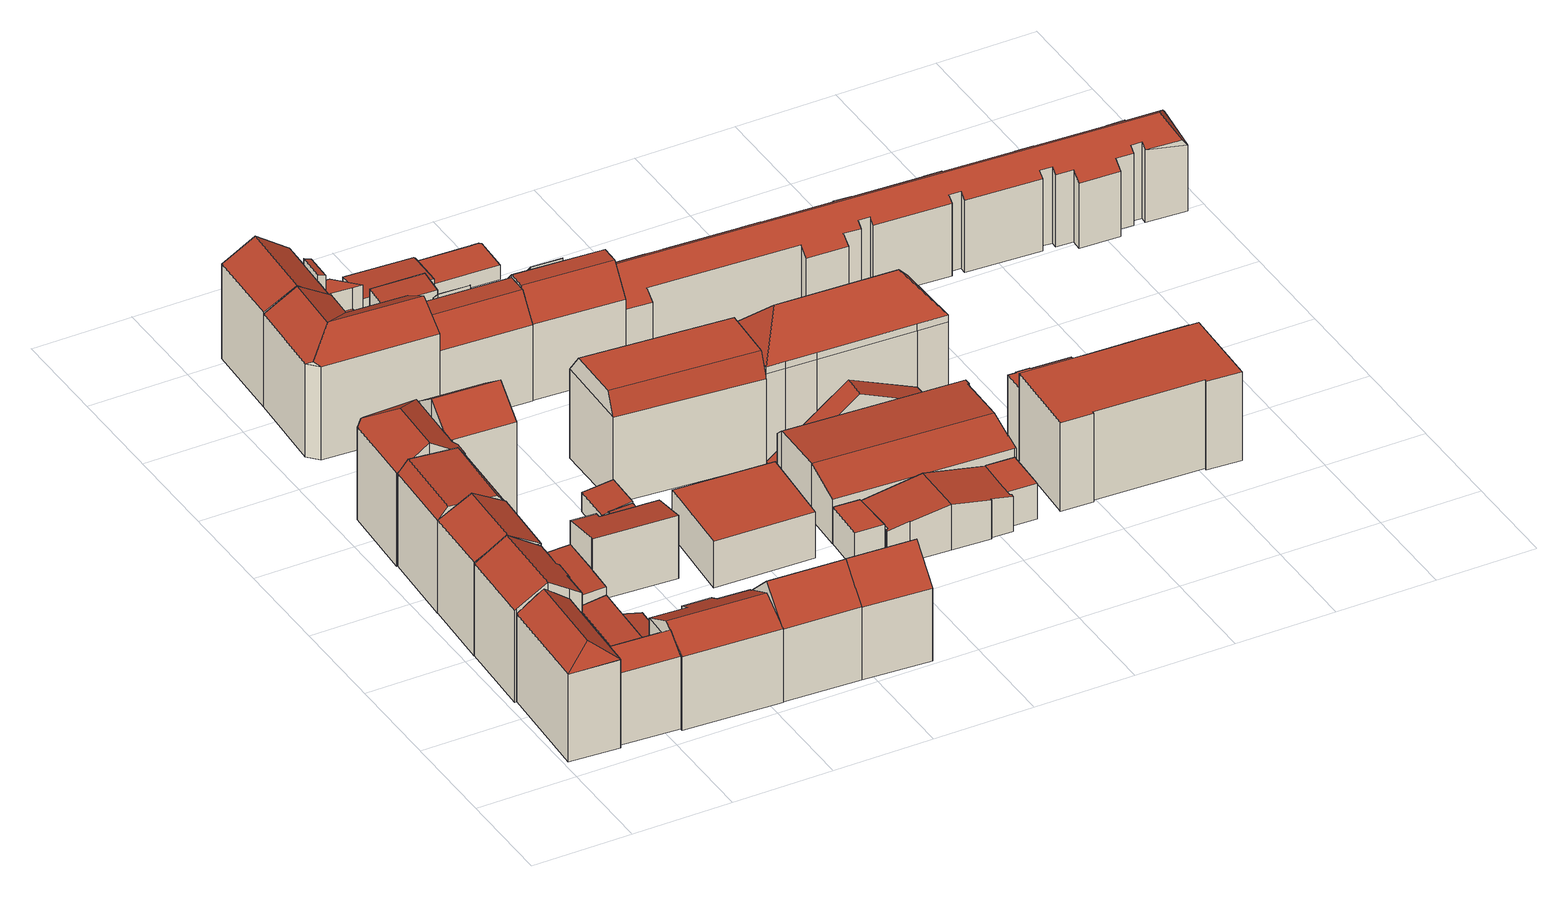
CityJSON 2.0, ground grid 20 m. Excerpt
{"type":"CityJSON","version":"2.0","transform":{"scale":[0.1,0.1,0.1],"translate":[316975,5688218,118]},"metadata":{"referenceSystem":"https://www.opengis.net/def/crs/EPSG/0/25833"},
"CityObjects":{
"building1":{"type":"Building","attributes":{"Dachtyp_tdc":"tdcHipAndGableRoof","Gemeindeschluessel":14713000,"Dachneigung":36.6,"QualitaetDacherkennung":85,"Geometrietyp2DReferenz":"3000","function":"31001_9998","roofType":"5000","measuredHeight":22.47},"geometry":[{"type":"MultiSurface","lod":"2","boundaries":[[[0,1,2,3]],[[1,4,5,2]],[[4,6,7,5]],[[6,8,9,7]],[[8,10,11,9]],[[10,0,3,11]],[[6,12,13]],[[14,15,16,17,13,12]],[[6,13,17,8]],[[10,16,15,0]],[[8,17,16,10]],[[0,15,14,1]],[[1,14,12,4]],[[4,12,6]],[[3,2,5,7,9,11]]],"semantics":{"surfaces":[{"type":"WallSurface"},{"type":"RoofSurface"},{"type":"GroundSurface"}],"values":[0,0,0,0,0,0,1,1,1,0,0,0,0,0,2]}}]},
"building2":{"type":"Building","attributes":{"Dachtyp_tdc":"tdcGableRoof","Gemeindeschluessel":14713000,"Dachneigung":32.87,"QualitaetDacherkennung":92,"Geometrietyp2DReferenz":"3000","function":"31001_9998","roofType":"3100","measuredHeight":23.59},"geometry":[{"type":"MultiSurface","lod":"2","boundaries":[[[18,19,20,21]],[[19,22,23,20]],[[22,24,25,23]],[[24,26,27,25]],[[26,28,29,27]],[[28,30,31,29]],[[30,32,33,31]],[[32,34,35,33]],[[34,36,37,35]],[[36,38,39,37]],[[38,40,41,39]],[[40,42,43,41]],[[42,18,21,43]],[[38,36,34,32,30,28,26,24,22,19]],[[19,18,42,40,38]],[[21,20,23,25,27,29,31,33,35,37,39,41,43]]],"semantics":{"surfaces":[{"type":"WallSurface"},{"type":"RoofSurface"},{"type":"GroundSurface"}],"values":[0,0,0,0,0,0,0,0,0,0,0,0,0,1,1,2]}}]},
"building3":{"type":"Building","attributes":{"Dachtyp_tdc":"tdcGableRoof","Gemeindeschluessel":14713000,"Dachneigung":36.95,"QualitaetDacherkennung":65,"Geometrietyp2DReferenz":"3000","function":"31001_9998","roofType":"3100","measuredHeight":18.34},"geometry":[{"type":"MultiSurface","lod":"2","boundaries":[[[44,45,2,46]],[[45,47,3,2]],[[47,48,49,3]],[[48,44,46,49]],[[47,45,50]],[[44,48,51]],[[45,44,51,50]],[[48,47,50,51]],[[46,2,3,49]]],"semantics":{"surfaces":[{"type":"WallSurface"},{"type":"RoofSurface"},{"type":"GroundSurface"}],"values":[0,0,0,0,0,0,1,1,2]}}]},
"building4":{"type":"Building","attributes":{"Dachtyp_tdc":"tdcGableRoof","Gemeindeschluessel":14713000,"Dachneigung":29.51,"QualitaetDacherkennung":93,"Geometrietyp2DReferenz":"3000","function":"31001_9998","roofType":"3100","measuredHeight":23.48},"geometry":[{"type":"MultiSurface","lod":"2","boundaries":[[[52,53,54,55]],[[53,56,57,54]],[[56,58,59,57]],[[58,52,55,59]],[[56,53,60]],[[52,58,61]],[[53,52,61,60]],[[58,56,60,61]],[[55,54,57,59]]],"semantics":{"surfaces":[{"type":"WallSurface"},{"type":"RoofSurface"},{"type":"GroundSurface"}],"values":[0,0,0,0,0,0,1,1,2]}}]},
"building5":{"type":"Building","attributes":{"Gemeindeschluessel":14713000,"Dachtyp_tdc":"tdcCutGableRoof","Dachneigung":2.71,"QualitaetDacherkennung":86,"Geometrietyp2DReferenz":"3000","function":"31001_9998","roofType":"9999","measuredHeight":22.02},"geometry":[{"type":"MultiSurface","lod":"2","boundaries":[[[62,63,64,65]],[[63,66,67,64]],[[66,68,69,67]],[[68,62,65,69]],[[63,62,70,71]],[[66,63,71,72]],[[68,66,72,73]],[[62,68,73,70]],[[72,71,70,73]],[[65,64,67,69]]],"semantics":{"surfaces":[{"type":"WallSurface"},{"type":"RoofSurface"},{"type":"GroundSurface"}],"values":[0,0,0,0,1,0,1,0,1,2]}}]},
"building6":{"type":"Building","attributes":{"Dachtyp_tdc":"tdcPolyFlatRoof","Gemeindeschluessel":14713000,"Dachneigung":3.69,"QualitaetDacherkennung":71,"Geometrietyp2DReferenz":"3000","function":"31001_9998","roofType":"2100","measuredHeight":3.24},"geometry":[{"type":"MultiSurface","lod":"2","boundaries":[[[74,75,76,77]],[[75,78,79,76]],[[78,80,81,79]],[[80,82,83,81]],[[82,84,85,83]],[[84,74,77,85]],[[84,82,80,78,75,74]],[[77,76,79,81,83,85]]],"semantics":{"surfaces":[{"type":"WallSurface"},{"type":"RoofSurface"},{"type":"GroundSurface"}],"values":[0,0,0,0,0,0,1,2]}}]},
"building7":{"type":"Building","attributes":{"Dachtyp_tdc":"tdcFreeFormRoof","Gemeindeschluessel":14713000,"Dachneigung":35.3,"QualitaetDacherkennung":13,"Geometrietyp2DReferenz":"3000","function":"31001_9998","roofType":"5000","measuredHeight":2.99},"geometry":[{"type":"MultiSurface","lod":"2","boundaries":[[[86,87,88,89]],[[87,90,91,88]],[[90,92,93,91]],[[92,94,95,93]],[[94,86,89,95]],[[94,96,86]],[[92,96,94]],[[96,92,97]],[[97,92,90]],[[96,97,90,87]],[[96,87,86]],[[89,88,91,93,95]]],"semantics":{"surfaces":[{"type":"WallSurface"},{"type":"RoofSurface"},{"type":"GroundSurface"}],"values":[0,0,0,0,0,1,1,1,0,1,1,2]}}]},
"building8":{"type":"Building","attributes":{"Dachtyp_tdc":"tdcPolyFlatRoof","Gemeindeschluessel":14713000,"Dachneigung":9.05,"QualitaetDacherkennung":90,"Geometrietyp2DReferenz":"3000","function":"31001_9998","roofType":"2100","measuredHeight":4.98},"geometry":[{"type":"MultiSurface","lod":"2","boundaries":[[[98,99,100,101]],[[99,102,103,100]],[[102,104,105,103]],[[104,106,83,105]],[[106,107,81,83]],[[107,108,109,81]],[[108,110,111,109]],[[110,112,113,111]],[[112,98,101,113]],[[112,110,108,107,106,104,102,99,98]],[[101,100,103,105,83,81,109,111,113]]],"semantics":{"surfaces":[{"type":"WallSurface"},{"type":"RoofSurface"},{"type":"GroundSurface"}],"values":[0,0,0,0,0,0,0,0,0,1,2]}}]},
"building9":{"type":"Building","attributes":{"Dachtyp_tdc":"tdcFreeFormRoof","Gemeindeschluessel":14713000,"Dachneigung":27.55,"QualitaetDacherkennung":60,"Geometrietyp2DReferenz":"3000","function":"31001_9998","roofType":"5000","measuredHeight":19.13},"geometry":[{"type":"MultiSurface","lod":"2","boundaries":[[[114,115,116,117]],[[115,118,119,116]],[[118,120,121,119]],[[120,122,123,121]],[[122,124,125,123]],[[124,126,127,125]],[[126,128,129,127]],[[128,114,117,129]],[[122,130,131,124]],[[130,120,118,115,114,128,126,131]],[[122,120,130]],[[126,124,131]],[[117,116,119,121,123,125,127,129]]],"semantics":{"surfaces":[{"type":"WallSurface"},{"type":"RoofSurface"},{"type":"GroundSurface"}],"values":[0,0,0,0,0,0,0,0,1,1,0,0,2]}}]},
"building10":{"type":"Building","attributes":{"Dachtyp_tdc":"tdcPolyFlatRoof","Gemeindeschluessel":14713000,"Dachneigung":12.21,"QualitaetDacherkennung":91,"Geometrietyp2DReferenz":"3000","function":"31001_9998","roofType":"2100","measuredHeight":4.31},"geometry":[{"type":"MultiSurface","lod":"2","boundaries":[[[132,133,134,95]],[[133,135,136,134]],[[135,137,138,136]],[[137,139,89,138]],[[139,132,95,89]],[[139,137,135,133,132]],[[95,134,136,138,89]]],"semantics":{"surfaces":[{"type":"WallSurface"},{"type":"RoofSurface"},{"type":"GroundSurface"}],"values":[0,0,0,0,0,1,2]}}]},
"building11":{"type":"Building","attributes":{"Dachtyp_tdc":"tdcPolyFlatRoof","Gemeindeschluessel":14713000,"Dachneigung":4.22,"QualitaetDacherkennung":87,"Geometrietyp2DReferenz":"3000","function":"31001_9998","roofType":"2100","measuredHeight":6.7},"geometry":[{"type":"MultiSurface","lod":"2","boundaries":[[[140,141,142,109]],[[141,143,144,142]],[[143,145,146,144]],[[145,147,148,146]],[[147,149,111,148]],[[149,140,109,111]],[[149,147,145,143,141,140]],[[109,142,144,146,148,111]]],"semantics":{"surfaces":[{"type":"WallSurface"},{"type":"RoofSurface"},{"type":"GroundSurface"}],"values":[0,0,0,0,0,0,1,2]}}]},
"building12":{"type":"Building","attributes":{"Gemeindeschluessel":14713000,"Geometrietyp2DReferenz":"3000","function":"31001_9998","roofType":"9999"},"children":["building12-1","building12-2"]},
"building12-1":{"type":"BuildingPart","attributes":{"Dachtyp_tdc":"tdcGableRoof","Dachneigung":38.16,"QualitaetDacherkennung":77,"Geometrietyp2DReferenz":"3000","roofType":"3100","measuredHeight":24.31},"parents":["building12"],"geometry":[{"type":"MultiSurface","lod":"2","boundaries":[[[150,151,152,153]],[[151,154,155,152]],[[154,156,157,155]],[[156,158,159,157]],[[158,160,161,159]],[[154,151,150,162,163]],[[163,164,160,158,156,154]],[[161,165,153,152,155,157,159]],[[166,164,163]],[[165,161,160,164,166]],[[162,166,163]],[[165,166,162,150,153]]],"semantics":{"surfaces":[{"type":"WallSurface"},{"type":"RoofSurface"},{"type":"GroundSurface"},{"type":"ClosureSurface"}],"values":[0,0,0,0,0,1,1,2,0,3,0,3]}}]},
"building12-2":{"type":"BuildingPart","attributes":{"Dachtyp_tdc":"tdcFreeFormRoof","Dachneigung":35.39,"QualitaetDacherkennung":66,"Geometrietyp2DReferenz":"3000","roofType":"5000","measuredHeight":24.2},"parents":["building12"],"geometry":[{"type":"MultiSurface","lod":"2","boundaries":[[[167,168,65,169]],[[168,170,171,65]],[[170,172,69,171]],[[172,173,174,69]],[[173,175,176,174]],[[175,177,178,176]],[[177,179,180,178]],[[179,181,182,180]],[[181,183,150,153,182]],[[184,185,186,161,160]],[[185,167,169,186]],[[183,181,179,187]],[[179,177,175,173,172,170,187]],[[170,168,167,185,184,164,166,162,183,187]],[[169,65,171,69,174,176,178,180,182,153,165,161,186]],[[162,150,183]],[[160,164,184]],[[161,165,166,164,160]],[[165,153,150,162,166]]],"semantics":{"surfaces":[{"type":"WallSurface"},{"type":"RoofSurface"},{"type":"GroundSurface"},{"type":"ClosureSurface"}],"values":[0,0,0,0,0,0,0,0,0,0,0,1,1,1,2,0,0,3,3]}}]},
"building13":{"type":"Building","attributes":{"Dachtyp_tdc":"tdcPolyFlatRoof","Gemeindeschluessel":14713000,"Dachneigung":10.75,"QualitaetDacherkennung":74,"Geometrietyp2DReferenz":"3000","function":"31001_9998","roofType":"2100","measuredHeight":13.42},"geometry":[{"type":"MultiSurface","lod":"2","boundaries":[[[188,189,146,148]],[[189,190,144,146]],[[190,191,192,144]],[[191,193,194,192]],[[193,195,196,194]],[[195,197,198,196]],[[197,199,200,198]],[[199,201,202,200]],[[201,188,148,202]],[[201,199,197,195,193,191,190,189,188]],[[148,146,144,192,194,196,198,200,202]]],"semantics":{"surfaces":[{"type":"WallSurface"},{"type":"RoofSurface"},{"type":"GroundSurface"}],"values":[0,0,0,0,0,0,0,0,0,1,2]}}]},
"building14":{"type":"Building","attributes":{"Dachtyp_tdc":"tdcFreeFormRoof","Gemeindeschluessel":14713000,"Dachneigung":43.38,"QualitaetDacherkennung":56,"Geometrietyp2DReferenz":"3000","function":"31001_9998","roofType":"5000","measuredHeight":21.62},"geometry":[{"type":"MultiSurface","lod":"2","boundaries":[[[203,204,205,206]],[[204,207,208,205]],[[207,209,210,208]],[[209,211,212,210]],[[211,213,214,212]],[[213,215,216,214]],[[215,217,218,216]],[[217,203,206,218]],[[219,211,209,207,204,203,217,220]],[[213,219,220,215]],[[217,215,220]],[[213,211,219]],[[206,205,208,210,212,214,216,218]]],"semantics":{"surfaces":[{"type":"WallSurface"},{"type":"RoofSurface"},{"type":"GroundSurface"}],"values":[0,0,0,0,0,0,0,0,1,1,0,0,2]}}]},
"building15":{"type":"Building","attributes":{"Dachtyp_tdc":"tdcFreeFormRoof","Gemeindeschluessel":14713000,"Dachneigung":31.37,"QualitaetDacherkennung":50,"Geometrietyp2DReferenz":"3000","function":"31001_9998","roofType":"5000","measuredHeight":23.85},"geometry":[{"type":"MultiSurface","lod":"2","boundaries":[[[221,222,223,224]],[[222,225,226,223]],[[225,227,228,226]],[[227,229,230,228]],[[229,231,232,230]],[[231,233,234,232]],[[233,221,224,234]],[[235,236,233,231]],[[237,238,235,231,229]],[[237,229,227]],[[239,238,237,227,225]],[[239,225,222]],[[236,235,238,239,222,221]],[[236,221,233]],[[224,223,226,228,230,232,234]]],"semantics":{"surfaces":[{"type":"WallSurface"},{"type":"RoofSurface"},{"type":"GroundSurface"}],"values":[0,0,0,0,0,0,0,1,1,0,1,0,1,0,2]}}]},
"building16":{"type":"Building","attributes":{"Gemeindeschluessel":14713000,"Geometrietyp2DReferenz":"3000","function":"31001_9998","roofType":"9999"},"children":["building16-1","building16-2"]},
"building16-1":{"type":"BuildingPart","attributes":{"Dachtyp_tdc":"tdcPolyFlatRoof","Dachneigung":21.91,"QualitaetDacherkennung":93,"Geometrietyp2DReferenz":"3000","roofType":"2100","measuredHeight":20.63},"parents":["building16"],"geometry":[{"type":"MultiSurface","lod":"2","boundaries":[[[240,241,242,243,244]],[[245,246,247,248,249]],[[246,240,244,247]],[[246,245,241,240]],[[244,243,248,247]],[[245,249,242,241]],[[249,248,243,242]]],"semantics":{"surfaces":[{"type":"WallSurface"},{"type":"RoofSurface"},{"type":"GroundSurface"},{"type":"ClosureSurface"}],"values":[0,0,0,1,2,0,3]}}]},
"building16-2":{"type":"BuildingPart","attributes":{"Dachtyp_tdc":"tdcGableRoof","Dachneigung":34.59,"QualitaetDacherkennung":77,"Geometrietyp2DReferenz":"3000","roofType":"3100","measuredHeight":23.9},"parents":["building16"],"geometry":[{"type":"MultiSurface","lod":"2","boundaries":[[[242,250,230,243]],[[250,251,252,230]],[[251,253,228,252]],[[253,254,255,228]],[[254,256,257,255]],[[256,258,259,257]],[[258,260,261,259]],[[260,249,248,261]],[[256,254,253,251]],[[251,250,242,249,260,258,256]],[[248,243,230,252,228,255,257,259,261]],[[242,243,248,249]]],"semantics":{"surfaces":[{"type":"WallSurface"},{"type":"RoofSurface"},{"type":"GroundSurface"},{"type":"ClosureSurface"}],"values":[0,0,0,0,0,0,0,0,1,1,2,3]}}]},
"building17":{"type":"Building","attributes":{"Dachtyp_tdc":"tdcPolyFlatRoof","Gemeindeschluessel":14713000,"Dachneigung":2.79,"QualitaetDacherkennung":74,"Geometrietyp2DReferenz":"3000","function":"31001_9998","roofType":"2100","measuredHeight":4.72},"geometry":[{"type":"MultiSurface","lod":"2","boundaries":[[[262,263,264,196]],[[263,265,266,264]],[[265,267,268,266]],[[267,269,200,268]],[[269,270,198,200]],[[270,262,196,198]],[[270,269,267,265,263,262]],[[196,264,266,268,200,198]]],"semantics":{"surfaces":[{"type":"WallSurface"},{"type":"RoofSurface"},{"type":"GroundSurface"}],"values":[0,0,0,0,0,0,1,2]}}]},
"building18":{"type":"Building","attributes":{"Dachtyp_tdc":"tdcPolyFlatRoof","Gemeindeschluessel":14713000,"Dachneigung":8.37,"QualitaetDacherkennung":90,"Geometrietyp2DReferenz":"3000","function":"31001_9998","roofType":"2100","measuredHeight":5.01},"geometry":[{"type":"MultiSurface","lod":"2","boundaries":[[[271,272,273,264]],[[272,274,275,273]],[[274,276,277,275]],[[276,278,268,277]],[[278,279,266,268]],[[279,271,264,266]],[[279,278,276,274,272,271]],[[264,273,275,277,268,266]]],"semantics":{"surfaces":[{"type":"WallSurface"},{"type":"RoofSurface"},{"type":"GroundSurface"}],"values":[0,0,0,0,0,0,1,2]}}]},
"building19":{"type":"Building","attributes":{"Dachtyp_tdc":"tdcFreeFormRoof","Gemeindeschluessel":14713000,"Dachneigung":43.28,"QualitaetDacherkennung":60,"Geometrietyp2DReferenz":"3000","function":"31001_9998","roofType":"5000","measuredHeight":21.79},"geometry":[{"type":"MultiSurface","lod":"2","boundaries":[[[280,281,282,283]],[[281,284,285,282]],[[284,286,287,285]],[[286,288,289,287]],[[288,290,291,289]],[[290,292,214,291]],[[292,293,212,214]],[[293,280,283,212]],[[294,288,286,284,281,280,293,295]],[[290,294,295,292]],[[290,288,294]],[[293,292,295]],[[283,282,285,287,289,291,214,212]]],"semantics":{"surfaces":[{"type":"WallSurface"},{"type":"RoofSurface"},{"type":"GroundSurface"}],"values":[0,0,0,0,0,0,0,0,1,1,0,0,2]}}]},
"building20":{"type":"Building","attributes":{"Dachtyp_tdc":"tdcFreeFormRoof","Gemeindeschluessel":14713000,"Dachneigung":13.42,"QualitaetDacherkennung":17,"Geometrietyp2DReferenz":"3000","function":"31001_9998","roofType":"5000","measuredHeight":8},"geometry":[{"type":"MultiSurface","lod":"2","boundaries":[[[296,297,298,299]],[[297,300,301,298]],[[300,302,261,301]],[[302,303,259,261]],[[303,304,305,259]],[[304,306,307,305]],[[306,308,309,307]],[[308,310,311,309]],[[310,312,313,311]],[[312,296,299,313]],[[314,315,316,317]],[[308,318,319,317,316,320]],[[321,322,314,317,319,323,324,325]],[[300,321,325,302]],[[302,325,324,303]],[[303,324,323,304]],[[304,323,319,318,306]],[[297,322,321,300]],[[308,320,310]],[[310,320,316,315,312]],[[306,318,308]],[[312,315,314,296]],[[296,314,322,297]],[[299,298,301,261,259,305,307,309,311,313]]],"semantics":{"surfaces":[{"type":"WallSurface"},{"type":"RoofSurface"},{"type":"GroundSurface"}],"values":[0,0,0,0,0,0,0,0,0,0,1,1,1,0,0,0,0,0,0,0,0,0,0,2]}}]},
"building21":{"type":"Building","attributes":{"Dachtyp_tdc":"tdcPolyFlatRoof","Gemeindeschluessel":14713000,"Dachneigung":0,"QualitaetDacherkennung":73,"Geometrietyp2DReferenz":"3000","function":"31001_9998","roofType":"1000","measuredHeight":2.82},"geometry":[{"type":"MultiSurface","lod":"2","boundaries":[[[326,327,328,329]],[[327,330,331,328]],[[330,332,333,331]],[[332,326,329,333]],[[332,330,327,326]],[[329,328,331,333]]],"semantics":{"surfaces":[{"type":"WallSurface"},{"type":"RoofSurface"},{"type":"GroundSurface"}],"values":[0,0,0,0,1,2]}}]},
"building22":{"type":"Building","attributes":{"Dachtyp_tdc":"tdcPolyFlatRoof","Gemeindeschluessel":14713000,"Dachneigung":0,"QualitaetDacherkennung":60,"Geometrietyp2DReferenz":"3000","function":"31001_9998","roofType":"1000","measuredHeight":9.87},"geometry":[{"type":"MultiSurface","lod":"2","boundaries":[[[334,335,336,337]],[[335,338,339,336]],[[338,340,341,339]],[[340,334,337,341]],[[340,338,335,334]],[[337,336,339,341]]],"semantics":{"surfaces":[{"type":"WallSurface"},{"type":"RoofSurface"},{"type":"GroundSurface"}],"values":[0,0,0,0,1,2]}}]},
"building23":{"type":"Building","attributes":{"Gemeindeschluessel":14713000,"Geometrietyp2DReferenz":"3000","function":"31001_9998","roofType":"9999"},"children":["building23-1","building23-2"]},
"building23-1":{"type":"BuildingPart","attributes":{"Dachtyp_tdc":"tdcPolyFlatRoof","Dachneigung":46.45,"QualitaetDacherkennung":38,"Geometrietyp2DReferenz":"3000","roofType":"2100","measuredHeight":18.19},"parents":["building23"],"geometry":[{"type":"MultiSurface","lod":"2","boundaries":[[[342,343,344,345]],[[343,346,347,348,344]],[[349,350,351,352,353]],[[350,342,345,351]],[[350,349,346,343,342]],[[345,344,348,352,351]],[[353,347,346,349]],[[353,352,348,347]]],"semantics":{"surfaces":[{"type":"WallSurface"},{"type":"RoofSurface"},{"type":"GroundSurface"},{"type":"ClosureSurface"}],"values":[0,0,0,0,1,2,0,3]}}]},
"building23-2":{"type":"BuildingPart","attributes":{"Dachtyp_tdc":"tdcCutGableRoof","Dachneigung":51.32,"QualitaetDacherkennung":58,"Geometrietyp2DReferenz":"3000","roofType":"9999","measuredHeight":21.02},"parents":["building23"],"geometry":[{"type":"MultiSurface","lod":"2","boundaries":[[[354,353,352,355]],[[347,356,344,348]],[[356,357,358,344]],[[357,359,360,358]],[[359,361,362,360]],[[361,363,364,362]],[[363,365,366,364]],[[365,367,368,366]],[[367,369,370,368]],[[369,354,355,370]],[[359,357,356,347,353,354,369]],[[367,365,363,361]],[[369,367,361,359]],[[355,352,348,344,358,360,362,364,366,368,370]],[[348,352,353,347]]],"semantics":{"surfaces":[{"type":"WallSurface"},{"type":"RoofSurface"},{"type":"GroundSurface"},{"type":"ClosureSurface"}],"values":[0,0,0,0,0,0,0,0,0,0,1,1,1,2,3]}}]},
"building24":{"type":"Building","attributes":{"Dachtyp_tdc":"tdcGableRoof","Gemeindeschluessel":14713000,"Dachneigung":56.14,"QualitaetDacherkennung":6,"Geometrietyp2DReferenz":"3000","function":"31001_9998","roofType":"3100","measuredHeight":10.13},"geometry":[{"type":"MultiSurface","lod":"2","boundaries":[[[371,372,373,374]],[[372,375,376,373]],[[375,377,378,376]],[[377,371,374,378]],[[375,372,379]],[[371,377,380]],[[372,371,380,379]],[[377,375,379,380]],[[374,373,376,378]]],"semantics":{"surfaces":[{"type":"WallSurface"},{"type":"RoofSurface"},{"type":"GroundSurface"}],"values":[0,0,0,0,0,0,1,1,2]}}]},
"building25":{"type":"Building","attributes":{"Dachtyp_tdc":"tdcPolyFlatRoof","Gemeindeschluessel":14713000,"Dachneigung":3.6,"QualitaetDacherkennung":72,"Geometrietyp2DReferenz":"3000","function":"31001_9998","roofType":"2100","measuredHeight":5.62},"geometry":[{"type":"MultiSurface","lod":"2","boundaries":[[[381,382,383,384]],[[382,385,386,383]],[[385,387,388,386]],[[387,381,384,388]],[[387,385,382,381]],[[384,383,386,388]]],"semantics":{"surfaces":[{"type":"WallSurface"},{"type":"RoofSurface"},{"type":"GroundSurface"}],"values":[0,0,0,0,1,2]}}]},
"building26":{"type":"Building","attributes":{"Dachtyp_tdc":"tdcCutGableRoof","Gemeindeschluessel":14713000,"Dachneigung":1.21,"QualitaetDacherkennung":38,"Geometrietyp2DReferenz":"3000","function":"31001_9998","roofType":"9999","measuredHeight":23.28},"geometry":[{"type":"MultiSurface","lod":"2","boundaries":[[[389,390,391,392]],[[390,393,394,391]],[[393,395,396,394]],[[395,389,392,396]],[[390,389,397,398]],[[393,390,398,399]],[[395,393,399,400]],[[389,395,400,397]],[[399,398,397,400]],[[392,391,394,396]]],"semantics":{"surfaces":[{"type":"WallSurface"},{"type":"RoofSurface"},{"type":"GroundSurface"}],"values":[0,0,0,0,1,0,1,0,1,2]}}]},
"building27":{"type":"Building","attributes":{"Dachtyp_tdc":"tdcPolyFlatRoof","Gemeindeschluessel":14713000,"Dachneigung":2.76,"QualitaetDacherkennung":81,"Geometrietyp2DReferenz":"3000","function":"31001_9998","roofType":"2100","measuredHeight":4.05},"geometry":[{"type":"MultiSurface","lod":"2","boundaries":[[[401,402,403,404]],[[402,405,406,403]],[[405,407,408,406]],[[407,409,410,408]],[[409,411,412,410]],[[411,413,414,412]],[[413,415,416,414]],[[415,401,404,416]],[[415,413,411,409,407,405,402,401]],[[404,403,406,408,410,412,414,416]]],"semantics":{"surfaces":[{"type":"WallSurface"},{"type":"RoofSurface"},{"type":"GroundSurface"}],"values":[0,0,0,0,0,0,0,0,1,2]}}]},
"building28":{"type":"Building","attributes":{"Gemeindeschluessel":14713000,"Geometrietyp2DReferenz":"3000","function":"31001_9998","roofType":"9999"},"children":["building28-1","building28-2"]},
"building28-1":{"type":"BuildingPart","attributes":{"Dachtyp_tdc":"tdcPolyFlatRoof","Dachneigung":48.19,"QualitaetDacherkennung":39,"Geometrietyp2DReferenz":"3000","roofType":"2100","measuredHeight":18.34},"parents":["building28"],"geometry":[{"type":"MultiSurface","lod":"2","boundaries":[[[417,418,419,420,421]],[[418,422,423,419]],[[422,424,425,423]],[[424,426,425]],[[424,422,418,417]],[[420,419,423,425]],[[421,426,424,417]],[[421,420,425,426]]],"semantics":{"surfaces":[{"type":"WallSurface"},{"type":"RoofSurface"},{"type":"GroundSurface"},{"type":"ClosureSurface"}],"values":[0,0,0,0,1,2,0,3]}}]},
"building28-2":{"type":"BuildingPart","attributes":{"Dachtyp_tdc":"tdcCutGableRoof","Dachneigung":50.83,"QualitaetDacherkennung":65,"Geometrietyp2DReferenz":"3000","roofType":"9999","measuredHeight":21.56},"parents":["building28"],"geometry":[{"type":"MultiSurface","lod":"2","boundaries":[[[427,421,420,428]],[[426,429,430,425]],[[429,431,432,430]],[[431,433,434,432]],[[433,435,436,434]],[[435,437,438,436]],[[437,439,440,438]],[[439,441,442,440]],[[441,443,444,442]],[[443,427,428,444]],[[433,431,429,426,421,427,443]],[[441,439,437,435]],[[443,441,435,433]],[[428,420,425,430,432,434,436,438,440,442,444]],[[426,425,420,421]]],"semantics":{"surfaces":[{"type":"WallSurface"},{"type":"RoofSurface"},{"type":"GroundSurface"},{"type":"ClosureSurface"}],"values":[0,0,0,0,0,0,0,0,0,0,1,1,1,2,3]}}]},
"building29":{"type":"Building","attributes":{"Dachtyp_tdc":"tdcPolyFlatRoof","Gemeindeschluessel":14713000,"Dachneigung":0,"QualitaetDacherkennung":25,"Geometrietyp2DReferenz":"3000","function":"31001_9998","roofType":"1000","measuredHeight":3},"geometry":[{"type":"MultiSurface","lod":"2","boundaries":[[[445,446,412,414]],[[446,447,448,412]],[[447,449,450,448]],[[449,451,452,450]],[[451,453,454,452]],[[453,455,456,454]],[[455,445,414,456]],[[455,453,451,449,447,446,445]],[[414,412,448,450,452,454,456]]],"semantics":{"surfaces":[{"type":"WallSurface"},{"type":"RoofSurface"},{"type":"GroundSurface"}],"values":[0,0,0,0,0,0,0,1,2]}}]},
"building30":{"type":"Building","attributes":{"Gemeindeschluessel":14713000,"Geometrietyp2DReferenz":"3000","function":"31001_9998","roofType":"9999"},"children":["building30-1","building30-2","building30-3"]},
"building30-1":{"type":"BuildingPart","attributes":{"Dachtyp_tdc":"tdcGableRoof","Dachneigung":10.08,"QualitaetDacherkennung":45,"Geometrietyp2DReferenz":"3000","roofType":"3100","measuredHeight":9.7},"parents":["building30"],"geometry":[{"type":"MultiSurface","lod":"2","boundaries":[[[457,458,459,460]],[[458,461,462,459]],[[461,463,464,462]],[[463,465,466,464]],[[467,468,469,470]],[[468,471,472,469]],[[473,474,475,476]],[[474,477,478,475]],[[477,479,480,478]],[[479,481,482,480]],[[481,483,484,482]],[[483,485,486,484]],[[485,487,488,486]],[[487,489,490,488]],[[489,457,460,490]],[[485,483,481,479,477,474,473,471,468]],[[468,467,465,463,461,458,457,489,487,485]],[[460,459,462,464,466,470,469,472,476,475,478,480,482,484,486,488,490]],[[467,470,466,465]],[[476,472,471,473]]],"semantics":{"surfaces":[{"type":"WallSurface"},{"type":"RoofSurface"},{"type":"GroundSurface"},{"type":"ClosureSurface"}],"values":[0,0,0,0,0,0,0,0,0,0,0,0,0,0,0,1,1,2,3,3]}}]},
"building30-2":{"type":"BuildingPart","attributes":{"Dachtyp_tdc":"tdcPolyFlatRoof","Dachneigung":0,"QualitaetDacherkennung":87,"Geometrietyp2DReferenz":"3000","roofType":"1000","measuredHeight":7.87},"parents":["building30"],"geometry":[{"type":"MultiSurface","lod":"2","boundaries":[[[491,492,493,494]],[[492,495,467,470,493]],[[496,491,494,466,465]],[[496,495,492,491]],[[494,493,470,466]],[[465,467,495,496]],[[465,466,470,467]]],"semantics":{"surfaces":[{"type":"WallSurface"},{"type":"RoofSurface"},{"type":"GroundSurface"},{"type":"ClosureSurface"}],"values":[0,0,0,1,2,0,3]}}]},
"building30-3":{"type":"BuildingPart","attributes":{"Dachtyp_tdc":"tdcPolyFlatRoof","Dachneigung":0,"QualitaetDacherkennung":86,"Geometrietyp2DReferenz":"3000","roofType":"1000","measuredHeight":7.62},"parents":["building30"],"geometry":[{"type":"MultiSurface","lod":"2","boundaries":[[[497,498,499,472,471]],[[498,500,501,499]],[[500,473,476,501]],[[473,500,498,497]],[[472,499,501,476]],[[471,473,497]],[[471,472,476,473]]],"semantics":{"surfaces":[{"type":"WallSurface"},{"type":"RoofSurface"},{"type":"GroundSurface"},{"type":"ClosureSurface"}],"values":[0,0,0,1,2,0,3]}}]},
"building31":{"type":"Building","attributes":{"Dachtyp_tdc":"tdcCutGableRoof","Gemeindeschluessel":14713000,"Dachneigung":3.2,"QualitaetDacherkennung":36,"Geometrietyp2DReferenz":"3000","function":"31001_9998","roofType":"9999","measuredHeight":11.85},"geometry":[{"type":"MultiSurface","lod":"2","boundaries":[[[502,503,504,505]],[[503,506,507,504]],[[506,508,509,507]],[[508,510,511,509]],[[510,512,513,511]],[[512,514,515,513]],[[514,516,517,515]],[[516,518,519,517]],[[518,520,521,519]],[[520,522,523,521]],[[522,524,525,523]],[[524,526,527,525]],[[526,528,529,527]],[[528,530,531,529]],[[530,532,533,531]],[[532,502,505,533]],[[514,512,510,508,506,503,502]],[[528,526,524,522,520,518,516]],[[502,532,530,528,516,514]],[[505,504,507,509,511,513,515,517,519,521,523,525,527,529,531,533]]],"semantics":{"surfaces":[{"type":"WallSurface"},{"type":"RoofSurface"},{"type":"GroundSurface"}],"values":[0,0,0,0,0,0,0,0,0,0,0,0,0,0,0,0,1,1,1,2]}}]},
"building32":{"type":"Building","attributes":{"Dachtyp_tdc":"tdcFreeFormRoof","Gemeindeschluessel":14713000,"Dachneigung":37.94,"QualitaetDacherkennung":2,"Geometrietyp2DReferenz":"3000","function":"31001_9998","roofType":"5000","measuredHeight":12.96},"geometry":[{"type":"MultiSurface","lod":"2","boundaries":[[[534,535,523,525]],[[535,536,521,523]],[[536,537,519,521]],[[537,538,392,519]],[[538,539,540,392]],[[539,541,542,540]],[[541,543,544,542]],[[543,534,525,544]],[[545,546,547,537,548,549,550,551]],[[552,551,550,553]],[[543,552,553,534]],[[534,553,550,549,535]],[[541,545,551,552,543]],[[535,549,548,536]],[[536,548,537]],[[538,547,546,539]],[[537,547,538]],[[539,546,545,541]],[[525,523,521,519,392,540,542,544]]],"semantics":{"surfaces":[{"type":"WallSurface"},{"type":"RoofSurface"},{"type":"GroundSurface"}],"values":[0,0,0,0,0,0,0,0,1,1,0,0,0,0,0,0,0,0,2]}}]},
"building33":{"type":"Building","attributes":{"Dachtyp_tdc":"tdcHipRoof","Gemeindeschluessel":14713000,"Dachneigung":43.89,"QualitaetDacherkennung":55,"Geometrietyp2DReferenz":"3000","function":"31001_9998","roofType":"3200","measuredHeight":27.37},"geometry":[{"type":"MultiSurface","lod":"2","boundaries":[[[554,555,542,544]],[[555,556,540,542]],[[556,557,392,540]],[[557,558,396,392]],[[558,559,560,396]],[[559,561,562,560]],[[561,554,544,562]],[[558,563,564]],[[565,559,566]],[[563,567,568,569,565,566,564]],[[559,558,564,566]],[[561,565,569,554]],[[554,569,568,555]],[[555,568,567,556]],[[556,567,563,557]],[[559,565,561]],[[557,563,558]],[[544,542,540,392,396,560,562]]],"semantics":{"surfaces":[{"type":"WallSurface"},{"type":"RoofSurface"},{"type":"GroundSurface"}],"values":[0,0,0,0,0,0,0,1,1,1,1,0,0,0,0,0,0,2]}}]},
"building34":{"type":"Building","attributes":{"Gemeindeschluessel":14713000,"Geometrietyp2DReferenz":"3000","function":"31001_9998","roofType":"9999"},"children":["building34-1","building34-2","building34-3"]},
"building34-1":{"type":"BuildingPart","attributes":{"Dachtyp_tdc":"tdcPolyFlatRoof","Dachneigung":0,"QualitaetDacherkennung":57,"Geometrietyp2DReferenz":"3000","roofType":"1000","measuredHeight":18.81},"parents":["building34"],"geometry":[{"type":"MultiSurface","lod":"2","boundaries":[[[570,571,572,573]],[[571,574,575,572]],[[574,576,577,575]],[[576,578,579,577]],[[578,580,581,579]],[[580,582,583,581]],[[582,584,585,586,583]],[[587,588,589,590,591,592]],[[593,570,573,594,595]],[[593,588,587,584,582,580,578,576,574,571,570]],[[573,572,575,577,579,581,583,586,591,590,594]],[[592,585,584,587]],[[592,591,586,585]],[[595,589,588,593]],[[595,594,590,589]]],"semantics":{"surfaces":[{"type":"WallSurface"},{"type":"RoofSurface"},{"type":"GroundSurface"},{"type":"ClosureSurface"}],"values":[0,0,0,0,0,0,0,0,0,1,2,0,3,0,3]}}]},
"building34-2":{"type":"BuildingPart","attributes":{"Dachtyp_tdc":"tdcPolyFlatRoof","Dachneigung":0,"QualitaetDacherkennung":47,"Geometrietyp2DReferenz":"3000","roofType":"1000","measuredHeight":15.69},"parents":["building34"],"geometry":[{"type":"MultiSurface","lod":"2","boundaries":[[[585,596,597,586]],[[596,598,599,597]],[[598,600,601,599]],[[600,602,603,601]],[[602,604,605,603]],[[604,606,607,605]],[[606,592,591,607]],[[606,604,602,600,598,596,585,592]],[[591,586,597,599,601,603,605,607]],[[586,591,592,585]]],"semantics":{"surfaces":[{"type":"WallSurface"},{"type":"RoofSurface"},{"type":"GroundSurface"},{"type":"ClosureSurface"}],"values":[0,0,0,0,0,0,0,1,2,3]}}]},
"building34-3":{"type":"BuildingPart","attributes":{"Dachtyp_tdc":"tdcPolyFlatRoof","Dachneigung":0,"QualitaetDacherkennung":40,"Geometrietyp2DReferenz":"3000","roofType":"1000","measuredHeight":15.62},"parents":["building34"],"geometry":[{"type":"MultiSurface","lod":"2","boundaries":[[[589,608,609,590]],[[608,610,611,609]],[[610,595,594,611]],[[595,610,608,589]],[[590,609,611,594]],[[590,594,595,589]]],"semantics":{"surfaces":[{"type":"WallSurface"},{"type":"RoofSurface"},{"type":"GroundSurface"},{"type":"ClosureSurface"}],"values":[0,0,0,1,2,3]}}]},
"building35":{"type":"Building","attributes":{"Dachtyp_tdc":"tdcFreeFormRoof","Gemeindeschluessel":14713000,"Dachneigung":35.31,"QualitaetDacherkennung":65,"Geometrietyp2DReferenz":"3000","function":"31001_9998","roofType":"5000","measuredHeight":18.72},"geometry":[{"type":"MultiSurface","lod":"2","boundaries":[[[612,613,614,615]],[[613,616,617,614]],[[616,618,619,617]],[[618,620,621,619]],[[620,622,623,621]],[[622,624,625,623]],[[624,626,627,625]],[[626,628,629,627]],[[628,630,631,629]],[[630,632,633,631]],[[632,634,635,633]],[[634,636,637,635]],[[636,638,639,637]],[[638,640,641,639]],[[640,642,643,641]],[[642,644,645,643]],[[644,646,647,645]],[[646,648,649,647]],[[648,650,651,649]],[[650,652,653,651]],[[652,654,655,653]],[[654,656,657,655]],[[656,658,659,657]],[[658,660,661,659]],[[660,662,663,661]],[[662,664,665,663]],[[664,666,667,665]],[[666,668,669,667]],[[668,670,671,669]],[[670,672,673,671]],[[672,674,675,673]],[[674,676,677,675]],[[676,678,679,677]],[[678,680,681,679]],[[680,682,683,681]],[[682,684,685,683]],[[684,686,687,685]],[[686,688,689,687]],[[688,690,691,689]],[[690,692,693,691]],[[692,694,695,693]],[[694,696,697,695]],[[696,698,699,697]],[[698,700,701,699]],[[700,702,703,701]],[[702,704,705,703]],[[704,706,707,705]],[[706,708,709,707]],[[708,710,711,709]],[[710,712,713,711]],[[712,714,715,713]],[[714,716,717,715]],[[716,718,719,717]],[[718,612,615,719]],[[664,662,720,721,722]],[[721,720,660,658,656,654,652,650,648,646,644,642,640,638,636,634,632,630,628,626,624,622,620,618,616,613,612,723]],[[708,706,704,702,700,698,696,694,692,690,688,686,684,682,680,678,676,674,672,670,668,666,722,721,723,718,716,714,712,710]],[[662,660,720]],[[666,664,722]],[[612,718,723]],[[615,614,617,619,621,623,625,627,629,631,633,635,637,639,641,643,645,647,649,651,653,655,657,659,661,663,665,667,669,671,673,675,677,679,681,683,685,687,689,691,693,695,697,699,701,703,705,707,709,711,713,715,717,719]]],"semantics":{"surfaces":[{"type":"WallSurface"},{"type":"RoofSurface"},{"type":"GroundSurface"}],"values":[0,0,0,0,0,0,0,0,0,0,0,0,0,0,0,0,0,0,0,0,0,0,0,0,0,0,0,0,0,0,0,0,0,0,0,0,0,0,0,0,0,0,0,0,0,0,0,0,0,0,0,0,0,0,1,1,1,0,0,0,2]}}]}
},
"vertices":[
[113,126,190],[109,43,190],[109,43,4],[113,126,4],[108,36,190],[108,36,4],[7,42,190],[7,42,4],[18,247,190],[18,247,4],[120,241,190],[120,241,4],[108,36,191],[61,69,228],[109,43,191],[113,126,191],[120,241,191],[70,244,228],
[22,407,198],[85,404,239],[85,404,3],[22,407,3],[151,400,196],[151,400,3],[150,373,196],[150,373,3],[148,341,196],[148,341,3],[154,340,192],[154,340,3],[152,298,192],[152,298,3],[147,299,196],[147,299,3],[144,240,196],[144,240,3],[120,241,212],[120,241,3],[78,243,239],[78,243,3],[18,247,200],[18,247,3],[14,247,197],[14,247,3],
[228,36,157],[109,43,157],[228,36,4],[113,126,156],[232,119,156],[232,119,4],[111,83,188],[230,77,188],
[160,544,201],[151,400,201],[151,400,2],[160,544,2],[22,407,200],[22,407,2],[29,552,199],[29,552,2],[88,404,237],[95,548,237],
[169,705,197],[160,544,198],[160,544,1],[169,705,1],[29,552,197],[29,552,1],[38,712,197],[38,712,1],[154,706,217],[145,545,217],[50,551,222],[59,711,222],
[182,369,34],[150,373,35],[150,373,4],[182,369,4],[151,400,36],[151,400,4],[222,396,36],[222,396,4],[218,319,31],[218,319,4],[182,321,31],[182,321,4],
[277,232,23],[275,205,23],[275,205,3],[277,232,3],[238,207,23],[238,207,3],[238,234,23],[238,234,3],[268,233,23],[268,233,3],[262,219,33],[238,221,33],
[272,305,54],[268,233,54],[268,233,4],[272,305,4],[238,234,49],[238,234,4],[213,236,45],[213,236,4],[218,319,45],[222,396,45],[226,396,45],[226,396,4],[277,393,54],[277,393,4],[274,341,54],[274,341,4],
[309,179,150],[367,176,150],[367,176,4],[309,179,4],[366,155,161],[366,155,4],[430,151,161],[430,151,4],[423,20,160],[423,20,4],[227,30,160],[227,30,4],[234,161,161],[234,161,4],[308,157,161],[308,157,4],[426,85,196],[231,95,196],
[268,233,46],[274,341,46],[274,341,3],[318,338,36],[318,338,3],[312,230,36],[312,230,3],[277,232,44],
[226,396,67],[234,540,67],[234,540,4],[285,537,71],[285,537,4],[281,453,71],[281,453,4],[280,448,71],[280,448,4],[277,393,71],
[170,884,200],[304,877,200],[304,877,1],[170,884,1],[300,815,245],[300,815,1],[297,752,195],[297,752,1],[173,759,195],[173,759,1],[163,754,191],[163,754,1],[170,876,206],[167,822,245],[164,773,206],[167,822,1],[167,822,206],
[171,736,200],[169,705,200],[171,736,1],[100,709,243],[100,709,1],[38,712,199],[36,712,198],[36,712,1],[45,870,198],[45,870,1],[46,870,199],[46,870,1],[57,879,206],[57,879,1],[68,889,200],[68,889,1],[170,884,206],[163,754,206],[162,741,206],[162,741,1],[106,826,243],
[280,448,138],[281,453,137],[285,537,121],[335,534,121],[335,534,4],[334,521,123],[334,521,4],[401,517,123],[401,517,4],[418,517,123],[418,517,4],[450,515,123],[450,515,4],[446,439,138],[446,439,4],
[476,149,158],[477,168,140],[477,168,5],[476,149,5],[531,165,140],[531,165,5],[530,147,157],[530,147,5],[583,144,158],[583,144,5],[575,12,160],[575,12,5],[423,20,159],[423,20,5],[430,151,158],[430,151,5],[579,77,221],[426,85,221],
[307,1047,199],[78,1059,199],[78,1059,1],[307,1047,1],[58,1081,199],[58,1081,1],[68,1249,199],[68,1249,1],[199,1242,199],[199,1242,1],[196,1184,199],[196,1184,1],[315,1177,199],[315,1177,1],[127,1122,239],[311,1112,239],[133,1245,239],[126,1122,239],[68,1070,206],
[218,1297,201],[202,1297,207],[202,1297,194],[202,1297,1],[218,1297,1],[205,1353,207],[220,1353,201],[220,1353,1],[205,1353,1],[205,1353,194],
[199,1242,194],[133,1245,240],[133,1245,1],[68,1249,202],[76,1414,202],[76,1414,1],[142,1412,240],[142,1412,1],[202,1409,198],[202,1409,1],[208,1409,194],[208,1409,1],
[401,517,48],[407,619,48],[407,619,4],[407,621,48],[407,621,4],[455,620,51],[455,620,4],[450,515,51],[418,517,49],
[407,619,47],[393,620,45],[393,620,4],[397,699,45],[397,699,4],[458,695,54],[458,695,4],[455,620,54],[407,621,47],
[630,141,159],[631,161,141],[631,161,5],[630,141,5],[682,158,141],[682,158,5],[681,139,159],[681,139,5],[719,137,159],[719,137,5],[711,4,159],[711,4,5],[575,12,159],[583,144,159],[715,68,223],[579,76,223],
[349,1400,23],[328,1401,23],[328,1401,1],[349,1400,1],[287,1404,23],[287,1404,1],[208,1409,23],[202,1409,23],[203,1438,23],[203,1438,1],[205,1463,23],[205,1463,1],[224,1462,23],[224,1462,1],[234,1449,23],[234,1449,1],[352,1444,23],[352,1444,1],[349,1400,74],[352,1444,32],[328,1445,51],[302,1435,81],[205,1463,24],[204,1442,81],[234,1449,56],[287,1404,74],[328,1401,74],[203,1438,81],[202,1409,74],[208,1409,74],
[328,1401,30],[327,1360,30],[327,1360,2],[328,1401,2],[284,1364,30],[284,1364,2],[287,1404,30],[287,1404,2],
[699,549,100],[686,381,100],[686,381,2],[699,549,2],[487,387,100],[487,387,2],[500,560,100],[500,560,2],
[438,1191,163],[436,1171,184],[436,1171,2],[438,1191,2],[436,1170,184],[436,1170,167],[436,1170,2],[374,1174,184],[375,1194,163],[375,1194,2],[374,1174,2],[374,1174,167],
[315,1177,167],[315,1177,2],[436,1171,167],[494,1167,167],[494,1167,2],[492,1124,210],[492,1124,2],[489,1078,213],[489,1078,2],[487,1038,163],[487,1038,2],[307,1047,163],[307,1047,2],[310,1087,213],[310,1087,2],[312,1133,210],[312,1133,2],
[353,1320,28],[413,1316,28],[413,1316,2],[353,1320,2],[408,1230,75],[408,1230,2],[348,1233,75],[348,1233,2],[410,1266,103],[350,1270,103],
[360,1349,58],[362,1399,62],[362,1399,5],[360,1349,5],[469,1394,62],[469,1394,5],[466,1343,58],[466,1343,5],
[749,672,183],[458,695,186],[458,695,2],[749,672,2],[459,854,191],[459,854,2],[757,832,190],[757,832,2],[750,691,232],[458,713,232],[459,821,235],[755,798,235],
[362,1399,44],[349,1400,44],[349,1400,4],[362,1399,4],[352,1444,42],[352,1444,4],[354,1481,40],[354,1481,4],[491,1473,40],[491,1473,4],[491,1469,41],[491,1469,4],[487,1393,44],[487,1393,4],[469,1394,44],[469,1394,4],
[553,1164,187],[554,1185,163],[554,1185,3],[553,1164,3],[553,1164,166],[616,1181,163],[616,1181,3],[615,1161,187],[615,1161,3],[615,1161,165],
[494,1167,166],[494,1167,3],[673,1157,165],[673,1157,3],[673,1145,179],[673,1145,3],[671,1111,217],[671,1111,3],[669,1072,219],[669,1072,3],[666,1027,163],[666,1027,3],[487,1038,164],[487,1038,3],[489,1083,219],[489,1083,3],[492,1122,217],[492,1122,3],
[487,1393,34],[491,1469,34],[602,1464,34],[602,1464,4],[602,1465,34],[602,1465,4],[615,1464,34],[615,1464,4],[619,1460,34],[619,1460,4],[615,1387,34],[615,1387,4],
[782,296,78],[783,301,78],[783,301,3],[782,296,3],[785,301,78],[785,301,3],[786,302,79],[786,302,3],[786,312,79],[786,312,3],[785,400,78],[907,394,100],[907,394,3],[785,400,3],[1028,388,78],[1028,388,3],[1023,299,79],[1023,290,79],[1023,290,3],[1023,299,3],[1026,289,78],[1026,289,3],[1026,283,78],[1026,283,3],[982,285,86],[982,285,3],[982,282,86],[982,282,3],[905,286,100],[905,286,3],[825,291,86],[825,291,3],[825,293,86],[825,293,3],
[728,315,81],[733,403,81],[733,403,3],[728,315,3],[785,400,81],[786,312,81],
[1028,388,79],[1085,385,79],[1085,385,3],[1081,296,79],[1081,296,3],
[1090,467,121],[1088,415,106],[1088,415,2],[1090,467,2],[1089,415,106],[1089,415,2],[1088,385,97],[1088,385,2],[1085,385,97],[1085,385,2],[733,403,97],[733,403,2],[737,486,121],[737,486,2],[744,607,114],[744,607,2],[745,625,98],[745,625,2],[780,623,98],[780,623,2],[845,620,98],[845,620,2],[1044,609,98],[1044,609,2],[1101,606,98],[1101,606,2],[1100,589,114],[1100,589,2],[1099,575,115],[1099,575,2],[1096,575,115],[1096,575,2],
[1044,609,6],[845,620,6],[780,623,6],[745,625,6],[749,672,6],[787,670,6],[787,670,2],[848,668,6],[848,668,2],[1042,659,6],[1042,659,2],[848,668,84],[787,670,37],[749,672,7],[780,623,33],[845,620,84],[906,617,132],[909,665,132],[1042,659,75],[1044,609,73],
[1042,659,194],[848,668,194],[787,670,194],[749,672,194],[757,832,194],[1110,817,194],[1110,817,2],[1103,657,194],[1103,657,2],[749,672,209],[806,746,276],[1103,657,209],[1048,735,276],[787,670,209],[848,668,209],[1042,659,209],
[1481,283,189],[1412,287,189],[1412,287,1],[1481,283,1],[1413,292,189],[1413,292,1],[1194,302,189],[1194,302,1],[1194,297,189],[1194,297,1],[1129,300,189],[1129,300,1],[1129,301,189],[1129,301,1],[1139,467,189],[1139,467,158],[1139,467,1],[1262,461,189],[1363,457,189],[1363,457,157],[1363,457,1],[1262,461,1],[1262,461,158],[1488,451,189],[1488,451,1],[1488,451,157],
[1141,511,158],[1141,511,1],[1157,510,158],[1157,510,1],[1157,512,158],[1157,512,1],[1184,511,158],[1184,511,1],[1184,509,158],[1184,509,1],[1264,505,158],[1264,505,1],
[1365,499,157],[1365,499,1],[1490,493,157],[1490,493,1],
[673,1145,157],[766,1139,158],[766,1139,4],[673,1145,4],[766,1143,155],[766,1143,4],[801,1141,155],[801,1141,4],[801,1137,158],[801,1137,4],[955,1129,158],[955,1129,4],[956,1133,155],[956,1133,4],[991,1131,155],[991,1131,4],[991,1127,158],[991,1127,4],[1132,1120,158],[1132,1120,4],[1132,1124,156],[1132,1124,4],[1167,1122,155],[1167,1122,4],[1167,1118,158],[1167,1118,4],[1308,1111,158],[1308,1111,4],[1308,1115,156],[1308,1115,4],[1342,1113,156],[1342,1113,4],[1342,1109,158],[1342,1109,4],[1484,1101,158],[1484,1101,4],[1484,1105,156],[1484,1105,4],[1519,1103,156],[1519,1103,4],[1519,1100,158],[1519,1100,4],[1661,1092,158],[1661,1092,4],[1661,1096,156],[1661,1096,4],[1696,1095,156],[1696,1095,4],[1696,1091,158],[1696,1091,4],[1770,1087,155],[1770,1087,4],[1764,991,144],[1764,991,4],[1682,996,157],[1682,996,4],[1683,1009,166],[1683,1009,4],[1661,1010,166],[1661,1010,4],[1660,997,157],[1660,997,4],[1625,999,157],[1625,999,4],[1624,978,142],[1624,978,4],[1543,982,142],[1543,982,4],[1544,1003,157],[1544,1003,4],[1509,1005,157],[1509,1005,4],[1510,1018,166],[1510,1018,4],[1485,1020,166],[1485,1020,4],[1484,1006,157],[1484,1006,4],[1333,1014,157],[1333,1014,4],[1334,1028,167],[1334,1028,4],[1310,1029,167],[1310,1029,4],[1309,1016,157],[1309,1016,4],[1157,1024,157],[1157,1024,4],[1158,1037,167],[1158,1037,4],[1134,1038,167],[1134,1038,4],[1133,1025,157],[1133,1025,4],[1099,1027,158],[1099,1027,4],[1098,1006,143],[1098,1006,4],[1016,1010,143],[1016,1010,4],[1018,1032,158],[1018,1032,4],[719,1047,158],[719,1047,4],[718,1024,142],[718,1024,4],[666,1027,142],[666,1027,4],[1767,1087,158],[1736,1041,191],[1755,992,157],[670,1096,191]
]}
